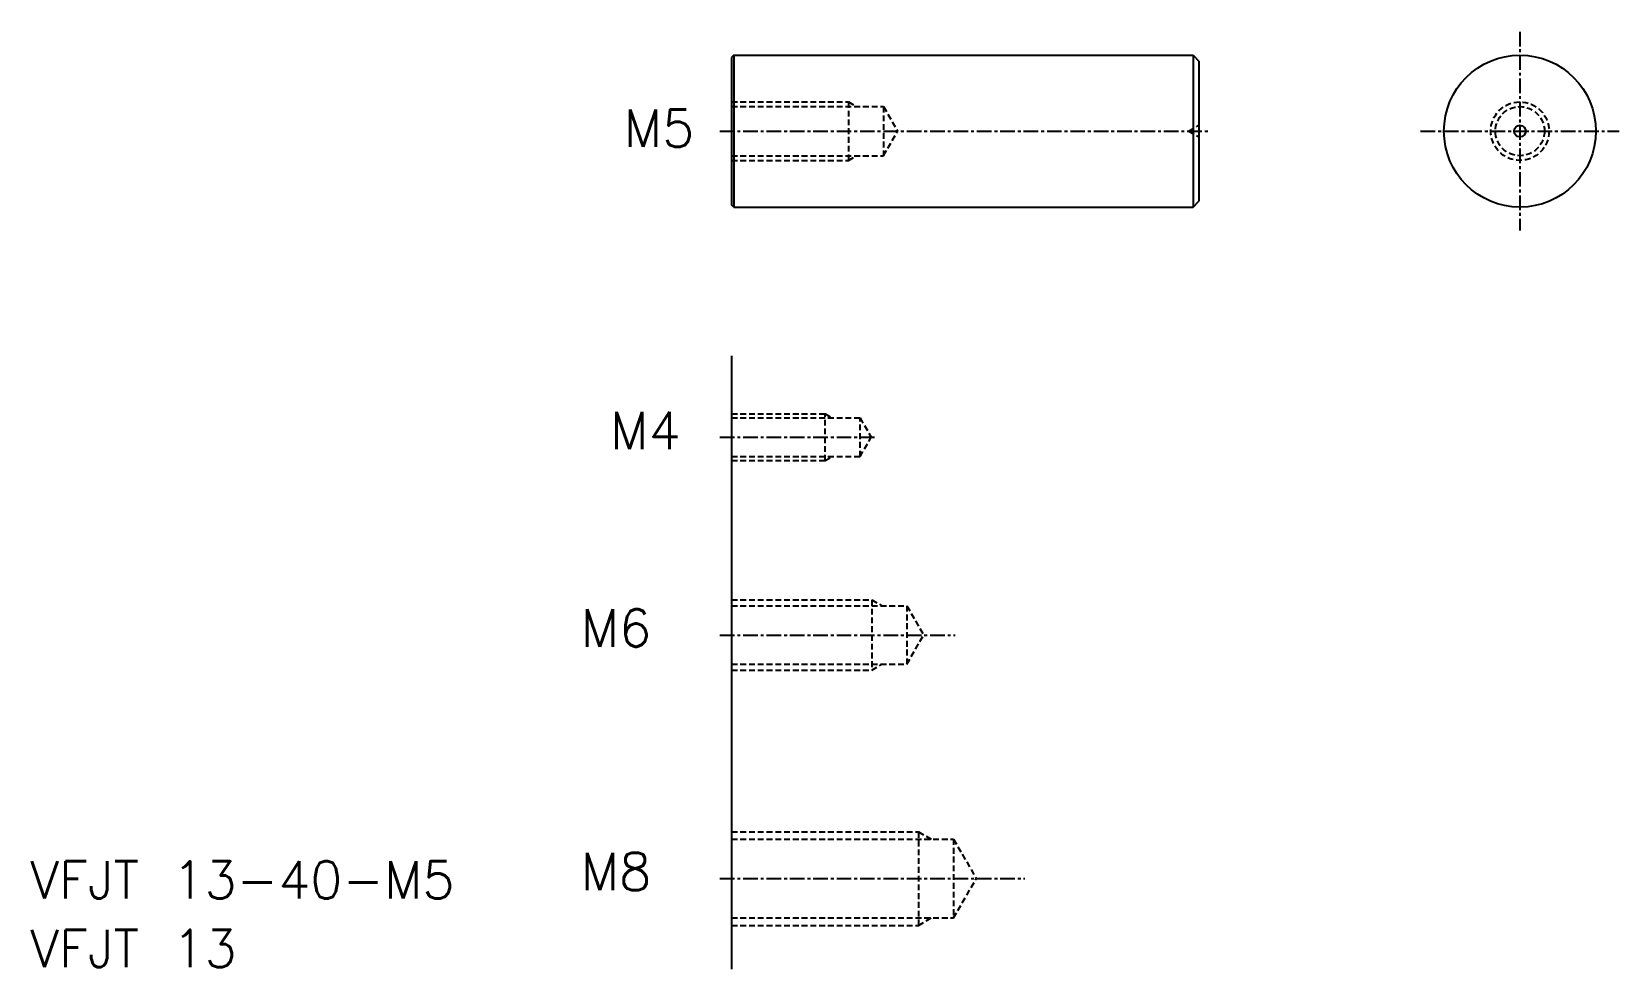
# Model space of a CAD drawing. Extents: x 534 to 670, y -181 to -101.
import ezdxf

# ---------------------------------------------------------------- set-up
doc = ezdxf.new("R2010")
doc.units = 0
doc.linetypes.add('CENTER', pattern=[2, 1.25, -0.25, 0.25, -0.25])
doc.linetypes.add('DASHED', pattern=[0.75, 0.5, -0.25])
doc.layers.get('0').update_dxf_attribs({"linetype": 'CONTINUOUS'})
doc.layers.add('CENTER', color=1, linetype='CENTER')
doc.styles.get("Standard").update_dxf_attribs({"font": 'txt.shx'})

msp = doc.modelspace()

# ---------------------------------------------------------------- linework, layer by layer
at = {"color": 7, "linetype": 'CONTINUOUS'}
for p, q in [((593.99, -103.26), (593.79, -103.46)), ((593.79, -103.46), (593.79, -116.06)), ((593.99, -103.26), (633.29, -103.26)), ((593.99, -103.26), (593.99, -116.26)), ((633.29, -103.26), (633.29, -116.26)), ((633.29, -103.26), (633.79, -103.76)), ((633.79, -103.76), (633.79, -115.76)), ((593.99, -116.26), (593.79, -116.06)), ((593.99, -116.26), (633.29, -116.26)), ((633.29, -116.26), (633.79, -115.76)), ((593.79, -128.99), (593.79, -181.47))]:
    msp.add_line(p, q, dxfattribs=at)
at = {"color": 3, "linetype": 'DASHED'}
for p, q in [((593.79, -107.26), (603.79, -107.26)), ((603.79, -107.26), (603.79, -112.26)), ((603.79, -107.26), (604.4, -107.61)), ((593.79, -107.66), (606.79, -107.66)), ((606.79, -107.66), (606.79, -111.86)), ((606.79, -107.66), (608, -109.76)), ((606.79, -111.86), (608, -109.76)), ((632.92, -109.76), (633.79, -109.26)), ((632.92, -109.76), (633.79, -110.26)), ((593.79, -111.86), (606.79, -111.86)), ((593.79, -112.26), (603.79, -112.26)), ((603.79, -112.26), (604.4, -111.91)), ((593.79, -133.95), (601.79, -133.95)), ((593.79, -134.3), (604.79, -134.3)), ((601.79, -137.95), (601.79, -133.95)), ((601.79, -133.95), (602.4, -134.3)), ((604.79, -134.3), (605.74, -135.95)), ((604.79, -137.6), (604.79, -134.3)), ((604.79, -137.6), (605.74, -135.95)), ((593.79, -137.6), (604.79, -137.6)), ((593.79, -137.95), (601.79, -137.95)), ((601.79, -137.95), (602.4, -137.6)), ((593.79, -149.87), (605.79, -149.87)), ((593.79, -150.37), (608.79, -150.37)), ((605.79, -149.87), (605.79, -155.87)), ((605.79, -149.87), (606.66, -150.37)), ((608.79, -150.37), (608.79, -155.37)), ((608.79, -150.37), (610.23, -152.87)), ((608.79, -155.37), (610.23, -152.87)), ((593.79, -155.37), (608.79, -155.37)), ((593.79, -155.87), (605.79, -155.87)), ((605.79, -155.87), (606.66, -155.37)), ((593.79, -169.71), (609.79, -169.71)), ((609.79, -169.71), (609.79, -177.71)), ((609.79, -169.71), (610.87, -170.33)), ((593.79, -170.33), (612.79, -170.33)), ((612.79, -170.33), (614.74, -173.71)), ((612.79, -170.33), (612.79, -177.08)), ((612.79, -177.08), (614.74, -173.71)), ((593.79, -177.08), (612.79, -177.08)), ((593.79, -177.71), (609.79, -177.71)), ((609.79, -177.71), (610.87, -177.08))]:
    msp.add_line(p, q, dxfattribs=at)
for p, q in [((633.79, -106.76), (633.79, -106.76)), ((633.79, -109.76), (633.79, -109.76))]:
    msp.add_line(p, q)
at = {"color": 7, "linetype": 'CONTINUOUS'}
for radius in [6.5, 0.5]:
    msp.add_circle((661.26, -109.76), radius, dxfattribs=at)
at = {"color": 3, "linetype": 'DASHED'}
for radius in [2.5, 2.1]:
    msp.add_circle((661.26, -109.76), radius, dxfattribs=at)
at = {"layer": 'CENTER', "color": 1, "linetype": 'CENTER'}
for p, q in [((661.26, -101.26), (661.26, -118.26)), ((592.79, -109.76), (634.79, -109.76)), ((652.76, -109.76), (669.76, -109.76)), ((592.79, -135.95), (606.18, -135.95)), ((592.79, -152.87), (612.94, -152.87)), ((592.79, -173.71), (618.9, -173.71))]:
    msp.add_line(p, q, dxfattribs=at)

# ---------------------------------------------------------------- texts
at = {"color": 7, "linetype": 'CONTINUOUS'}
for s, p in [('M5', (584.57, -111.11)), ('M4', (583.4, -136.97)), ('M6', (580.88, -153.87)), ('VFJT 13-40-M5', (533.77, -175.42)), ('M8', (580.88, -174.71)), ('VFJT 13', (533.77, -181.29))]:
    msp.add_text(s, height=3.2, dxfattribs=at).set_placement(p)

doc.saveas('drawing.dxf')
